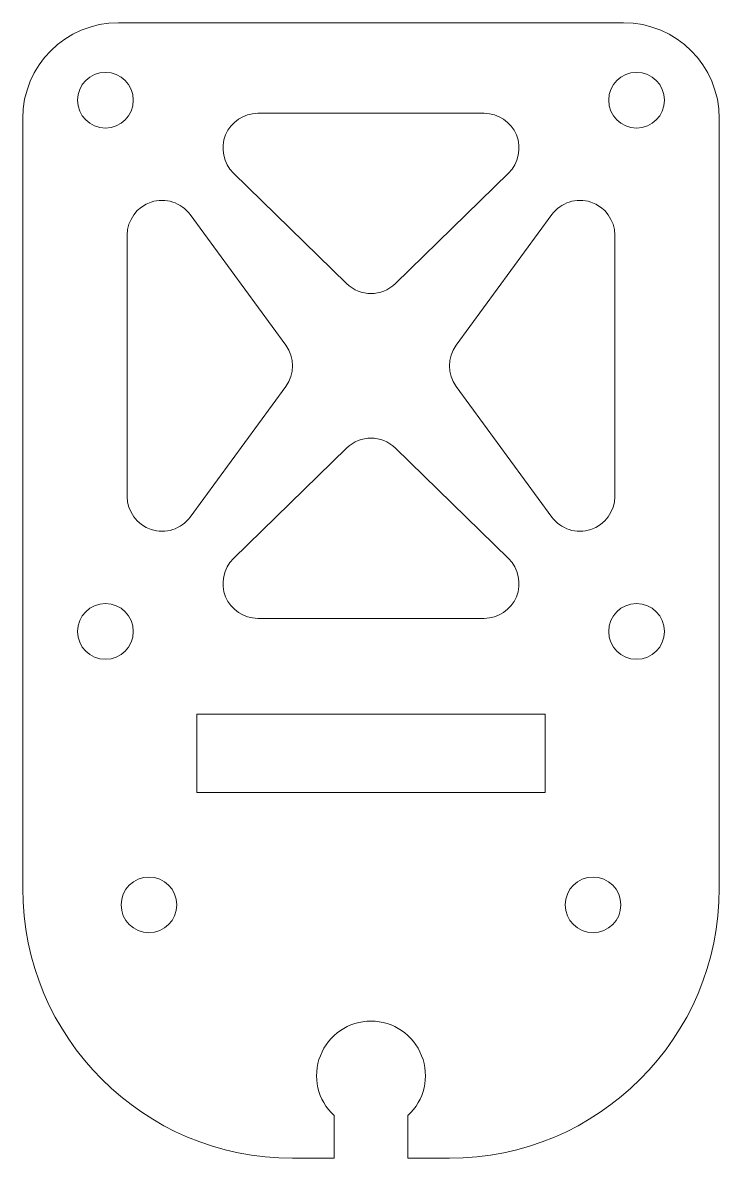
# Model space of a CAD drawing. Header units: millimetres. Extents: x -20 to 20, y -45.5 to 19.7.
import ezdxf

# ---------------------------------------------------------------- set-up
doc = ezdxf.new("R2010")
doc.units = ezdxf.units.MM

msp = doc.modelspace()

# ---------------------------------------------------------------- linework, layer by layer
at = {"color": 7, "linetype": 'Continuous', "lineweight": 15}
for p, q in [((14.5, 19.7), (-14.5, 19.7)), ((6.5, 14.5), (-6.5, 14.5)), ((-20, 14.2), (-20, -30)), ((20, -30), (20, 14.2)), ((-7.898, 11.069), (-1.398, 4.719)), ((1.398, 4.719), (7.898, 11.069)), ((-4.887, 1.183), (-10.387, 8.683)), ((10.387, 8.683), (4.887, 1.183)), ((-14, 7.5), (-14, -7.5)), ((14, -7.5), (14, 7.5)), ((-10.387, -8.683), (-4.887, -1.183)), ((4.887, -1.183), (10.387, -8.683)), ((-1.398, -4.719), (-7.898, -11.069)), ((7.898, -11.069), (1.398, -4.719)), ((-6.5, -14.5), (6.5, -14.5)), ((10, -20), (-10, -20)), ((-10, -20), (-10, -24.5)), ((10, -24.5), (10, -20)), ((-10, -24.5), (10, -24.5)), ((-2.124, -45.5), (-2.124, -43.042)), ((2.124, -43.042), (2.124, -45.5)), ((-4.5, -45.5), (-2.124, -45.5)), ((2.124, -45.5), (4.5, -45.5))]:
    msp.add_line(p, q, dxfattribs=at)
for centre in [(-15.25, 15.25), (15.25, 15.25), (-15.25, -15.25), (15.25, -15.25), (-12.75, -30.95), (12.75, -30.95)]:
    msp.add_circle(centre, 1.6, dxfattribs=at)
for centre, radius, start, end in [((-14.5, 14.2), 5.5, 90, 180), ((14.5, 14.2), 5.5, 0, 90), ((-6.5, 12.5), 2, 90, 225.66879), ((6.5, 12.5), 2, 314.33121, 90), ((-12, 7.5), 2, 36.25384, 180), ((12, 7.5), 2, 0, 143.74616), ((0, 6.15), 2, 225.66879, 314.33121), ((-6.5, 0), 2, 323.74616, 36.25384), ((6.5, 0), 2, 143.74616, 216.25384), ((0, -6.15), 2, 45.66879, 134.33121), ((-12, -7.5), 2, 180, 323.74616), ((12, -7.5), 2, 216.25384, 0), ((-6.5, -12.5), 2, 134.33121, 270), ((6.5, -12.5), 2, 270, 45.66879), ((-4.5, -30), 15.5, 180, 270), ((4.5, -30), 15.5, 270, 0), ((0, -40.75), 3.125, 312.81741, 227.18259)]:
    msp.add_arc(centre, radius, start, end, dxfattribs=at)

doc.saveas('drawing.dxf')
